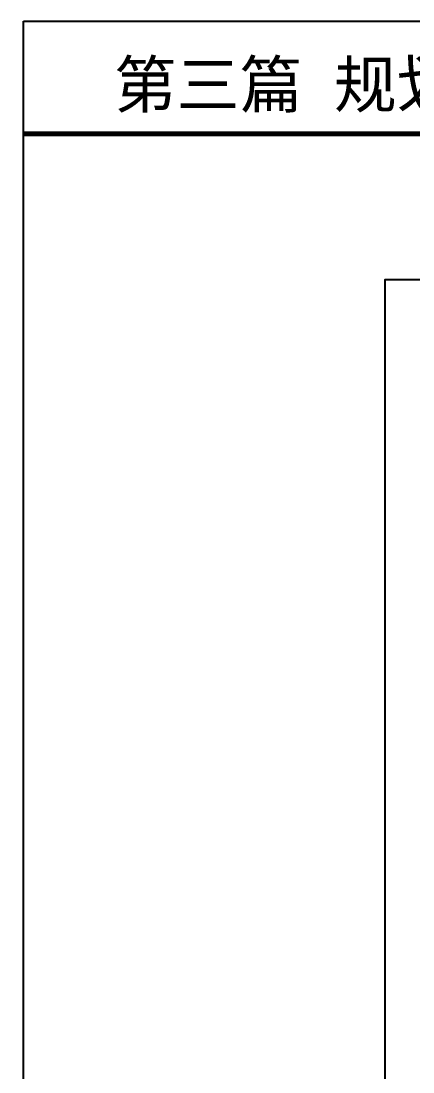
# Model space of a CAD drawing. Extents: x 36524600 to 36525730, y 2746759 to 2747713.
# Drawn here: x 36525281.2 to 36525331.8, y 2746894.5 to 2747030 of the extents above; entities that cross this region are included whole.
import ezdxf

# ---------------------------------------------------------------- set-up
doc = ezdxf.new("R2010")
doc.units = 0
doc.header["$LTSCALE"] = 1000
doc.header["$MEASUREMENT"] = 0
for name, color, linetype in [('0-规划文字', 7, 'Continuous'), ('_0', 7, 'Continuous'), ('A0-13 图框-细线', 7, 'Continuous'), ('立面', 255, 'Continuous')]:
    doc.layers.add(name, color=color, linetype=linetype)
doc.styles.add('黑体', font='simhei.ttf')

# ---------------------------------------------------------------- blocks, each defined once
blk = doc.blocks.new('A$C6202001D')
at = {"layer": 'A0-13 图框-细线'}
blk.add_lwpolyline([(59400, 42000), (0, 42000), (0, 0), (59400, 0)], close=True, dxfattribs=at)
blk = doc.blocks.new('33')
at = {"layer": 'Defpoints'}
blk.add_lwpolyline([(36502158.808, 2731665.999), (36502400.933, 2731665.999), (36502400.933, 2731494.799), (36502158.808, 2731494.799)], close=True, dxfattribs=at)
at = {"layer": '立面', "color": 7, "const_width": 0.407}
blk.add_lwpolyline([(36502158.808, 2731656.815), (36502400.933, 2731656.821)], dxfattribs=at)
at = {"layer": '0-规划文字', "style": '黑体'}
blk.add_text('第三篇 规划设计', height=3.7553, dxfattribs=at).set_placement((36502166.168, 2731658.949))

msp = doc.modelspace()

# ---------------------------------------------------------------- block references
at = {"xscale": 0.005, "yscale": 0.005, "zscale": 0.005}
msp.add_blockref('A$C6202001D', (36525328.169, 2746786.632), dxfattribs=at)
at = {"layer": '_0', "xscale": 1.583838383838384, "yscale": 1.583838383838384, "zscale": 1.583838383838384}
msp.add_blockref('33', (-21288238.666, -1579487.428), dxfattribs=at)

doc.saveas('drawing.dxf')
